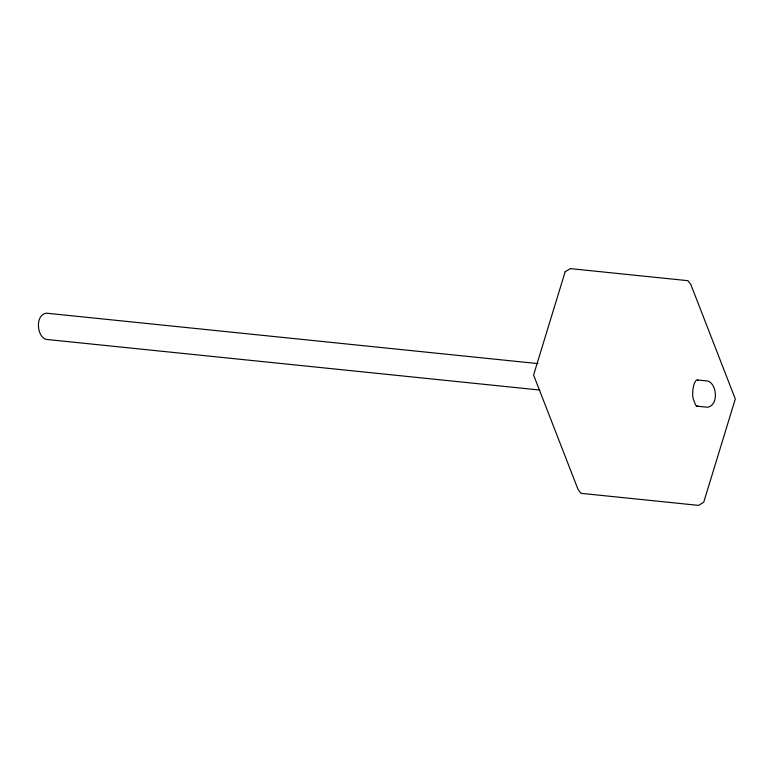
<?xml version="1.0" encoding="UTF-8"?>
<svg xmlns="http://www.w3.org/2000/svg" width="774" height="774" viewBox="0 0 774 774"><rect width="100%" height="100%" fill="white"/><g stroke="black" fill="none" stroke-linecap="round" stroke-linejoin="round"><path stroke-width="1.16" d="M538.036 363.616L46.343 313.17C35.198 314.786 36.562 335.839 45.782 339.351L539.875 390.048M696.881 406.156L707.455 407.24C718.611 405.624 717.237 384.572 708.026 381.05L697.442 379.966M698.274 380.508A10.788 3.425 -84.1 0 0 693.591 385.945A10.788 3.425 -84.1 0 0 693.504 399.616L695.352 404.376A10.788 3.425 -84.1 0 0 697.79 405.973M565.146 271.771L533.586 375.022L577.994 489.323L580.964 493.319L698.574 505.383L703.73 502.229L735.3 398.978L690.892 284.677L687.912 280.681L570.312 268.617L565.146 271.771"/></g></svg>
